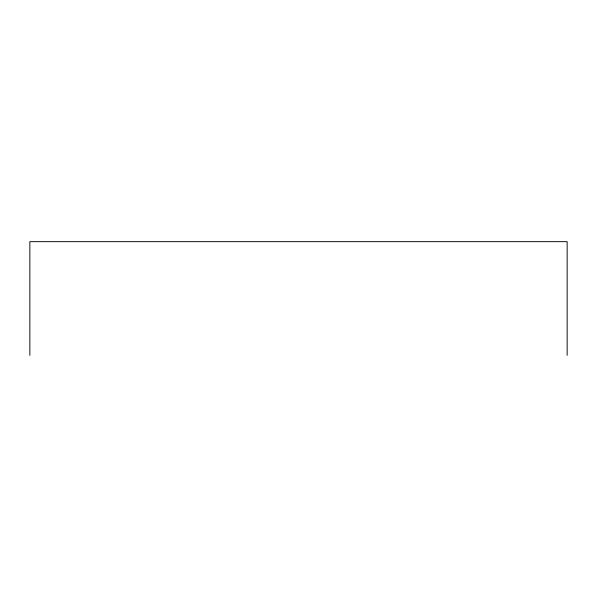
<?xml version="1.0" encoding="UTF-8"?>
<svg xmlns="http://www.w3.org/2000/svg" width="597" height="597" viewBox="0 0 597 597"><rect width="100%" height="100%" fill="white"/><g stroke="black" fill="none" stroke-linecap="round" stroke-linejoin="round"><path stroke-width="0.9" d="M567.15 355.342L567.15 241.658L29.85 241.658L29.85 355.342"/></g></svg>
